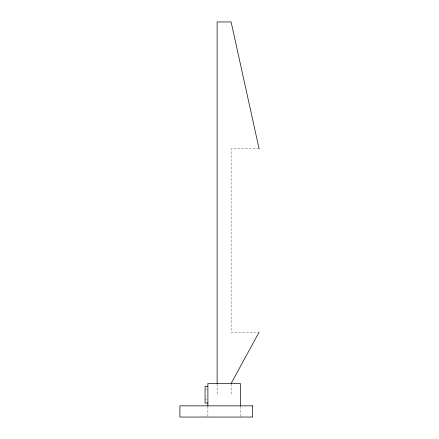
<?xml version="1.0" encoding="UTF-8"?>
<svg xmlns="http://www.w3.org/2000/svg" width="439" height="439" viewBox="0 0 439 439"><rect width="100%" height="100%" fill="white"/><g stroke="black" fill="none" stroke-linecap="round" stroke-linejoin="round"><path stroke-width="0.33" stroke-dasharray="2.19 1.65" d="M259.098 148.821L231.117 148.821L231.117 332.18L259.098 332.18M205.644 389.854L206.764 389.854M205.644 399.474L206.764 399.474M240.352 406.514L240.352 416.391M231.117 384.13L231.117 394.666M217.124 384.13L217.124 394.666M207.883 406.514L207.883 417.05"/><path stroke-width="0.66" d="M231.117 383.472L259.098 332.18M207.883 386.271L205.084 386.271L205.084 403.057L207.883 403.057M259.098 148.821L231.117 21.95L217.124 21.95L217.124 383.472M240.352 405.856L240.352 383.472L207.883 383.472L207.883 405.856M252.655 405.856L179.902 405.856L179.902 417.05L252.655 417.05L252.655 405.856"/></g></svg>
